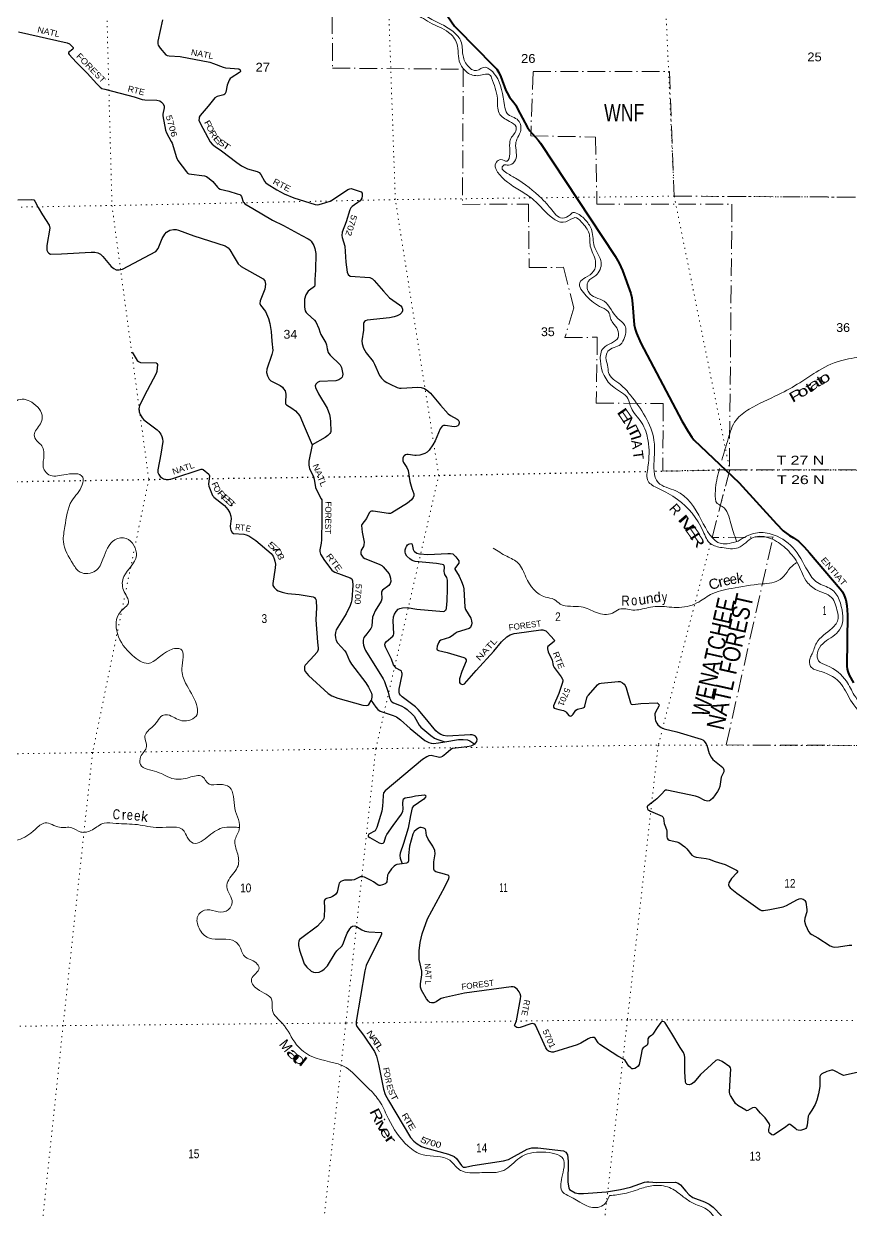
# Model space of a CAD drawing. Header units: feet. Extents: x -3 to 248627, y 0 to 184934.
# Drawn here: x 136313 to 152737, y 92388 to 115955 of the extents above; entities that cross this region are included whole.
import ezdxf
from ezdxf.enums import TextEntityAlignment as Align

# ---------------------------------------------------------------- set-up
doc = ezdxf.new("R2010")
doc.units = ezdxf.units.FT
doc.header["$LTSCALE"] = 70
doc.linetypes.add('DOT_DASHED', pattern=[7.7, 5, -1.2, 0.3, -1.2])
doc.linetypes.add('DOTTED', pattern=[1.5, 0.3, -1.2])
for name, color, linetype, lineweight in [('26', 7, 'Continuous', 40), ('27', 7, 'Continuous', 35), ('29', 7, 'Continuous', 25), ('30', 7, 'Continuous', 35), ('39', 7, 'Continuous', 13), ('44', 7, 'DOT_DASHED', 13), ('6', 7, 'DOTTED', 25), ('7', 7, 'DOTTED', 13)]:
    doc.layers.add(name, color=color, linetype=linetype, lineweight=lineweight)
doc.layers.add('41', color=7, linetype='Continuous')

msp = doc.modelspace()

# ---------------------------------------------------------------- linework, layer by layer
at = {"layer": '26'}
for points in [[(144664.39, 116202.95), (144875.84, 115909.51), (144937.09, 115836.99), (145634.3, 115128.48)], [(145634.3, 115128.48), (145711.29, 115050.24), (145755.42, 114981.99), (145793.96, 114896.13), (145895.22, 114629.86), (145916.91, 114581.62), (145962.58, 114497.22), (146054.3, 114386.27), (146088.05, 114333.21), (146124.89, 114263.58), (146325.48, 113893.05), (146370.57, 113825.43), (146532.18, 113642.2), (146580.98, 113579.51), (148066.24, 111334.83), (148141.68, 111197.82), (148209.11, 111050.49), (148374.48, 110595.06), (148397.18, 110508.04), (148411.58, 110387.87), (148443.56, 109968.85), (148459.85, 109883.38), (148488.15, 109802.09), (148577.43, 109607.75), (149390.18, 108060.44), (149515.91, 107850.48), (149590.31, 107734.44), (149630.97, 107684.74), (150526.75, 106830.36), (151272.99, 106014.18), (151405.78, 105876.93), (151529.46, 105784.48), (151607.09, 105734.6), (151707.82, 105666.3), (151773.98, 105605.9), (151823.52, 105555.35), (151923.32, 105436.62), (152533.23, 104723.35), (152581.59, 104659.35), (152617.74, 104587), (152651.49, 104500.17), (152666.71, 104390.49), (152679.31, 104207.14), (152670.78, 103183.31), (152676.16, 103126.13), (152685.25, 103077.19), (152716.11, 103003.68), (152802.79, 102851.65)]]:
    msp.add_lwpolyline(points, dxfattribs=at)
at = {"layer": '29'}
for points in [[(139068.02, 116032.23), (138979.68, 115604.92), (138980.9, 115554.89), (138987.17, 115527.72), (139021.01, 115470.53), (139137.52, 115337.56), (139160.49, 115320.85), (139204.9, 115313.37), (139421.56, 115301.35), (140010.06, 115190.29), (140085.6, 115167.26), (140277.67, 115088.24), (140323.67, 115075.31), (140415.72, 115068.13)], [(136210.95, 115793.75), (137177.36, 115577.67), (137219.44, 115557.49), (137236.14, 115542.86), (137294.55, 115480.21), (137296.7, 115469.72), (137286.26, 115448.83), (137205.23, 115380.79), (137200.64, 115365.24), (137213.17, 115340.16), (137357.34, 115191.14), (137571.89, 114969.89), (137762.28, 114760.49), (137831.3, 114693.42), (137864.71, 114670.43), (137927.69, 114651.42), (138508.5, 114504.08), (138664.52, 114449.98), (138721.62, 114439.73), (138960.26, 114435.97), (139015.35, 114420.72), (139052.94, 114397.74), (139082.18, 114364.3), (139101.72, 114314.61), (139103.06, 114281.76), (139078, 114156.38), (139077.4, 114123.27), (139130.21, 113836.67), (139146.63, 113787.99), (139244.44, 113615.92), (139263.86, 113580.68), (139347.39, 113292.31), (139372.19, 113238.95), (139545.78, 113009.17), (139568.75, 112984.09), (139595.19, 112971.52), (139902.87, 112931.85), (139942.57, 112916.5), (139998.93, 112877.52), (140069.78, 112819.14), (140166, 112704.08), (140184.79, 112686.31), (140213.52, 112667.63), (140386.31, 112629.04), (140554.41, 112575.56), (140604.53, 112558.85), (140617.62, 112548.77), (140642.12, 112519.14), (140675.53, 112414.66), (140683.89, 112397.94), (140707.41, 112376.63), (140862.65, 112283.56), (141255.76, 112051.95), (141477.3, 111943.42), (141840.87, 111748.23)], [(140415.72, 115068.13), (140584.75, 115054.96), (140611.85, 115037.7), (140617.27, 115006.99), (140601.41, 114987.55), (140433.93, 114882.53), (140415.55, 114863.22), (140396.75, 114829.78), (140355.08, 114734.93), (140325.75, 114595.74), (140315.31, 114568.58), (140306.96, 114556.04), (140288.65, 114543.19), (140156.6, 114505.89), (140110.78, 114479.13), (140081.42, 114447.38), (139979.96, 114312.93), (139818.3, 114128.71), (139801.6, 114097.36), (139795.69, 114071.79), (139795.33, 114040.94), (139801.6, 114015.87), (139873.62, 113881.43), (140018.46, 113609.22), (140060.55, 113559.28), (140114.84, 113511.22), (140244.68, 113428.32), (140545.57, 113193.82), (140639, 113132.99), (140759.21, 113073.15), (140950.16, 113019.1), (140988.49, 112996.88), (141025.33, 112956.41), (141094.25, 112822.68), (141115.13, 112795.51), (141146.96, 112769.07), (141342.52, 112652.25), (141486.84, 112576.1), (141676.78, 112496.52), (142103.1, 112359.77), (142159.27, 112355.64), (142230.27, 112374.45), (142401.51, 112430.87), (142469.07, 112465.85), (142752.02, 112659.66), (142789.93, 112675.36), (142821.25, 112677.45), (143021.14, 112611.93), (143038.44, 112586.55), (143038.44, 112534.31), (143028, 112486.25), (143011.29, 112454.9), (142996.69, 112434.68), (142840.05, 112321.16), (142814.99, 112296.09), (142791.79, 112255.7), (142717.81, 112013.6), (142641.66, 111813.38), (142634.05, 111743.24), (142637.49, 111706.81), (142692.12, 111532.57), (142711.04, 111216.92), (142738.91, 111018.03), (142762.79, 110967.07), (142801.8, 110938.17), (143188.79, 110912.74), (143243.43, 110882.03), (143276.5, 110850.05), (143460.21, 110636.67), (143577.67, 110509.05)], [(136194.09, 112451.23), (136473.91, 112462.97), (136511.51, 112451.23), (136532.39, 112430.33), (136599.7, 112301.23), (136683.25, 112153.16), (136816.39, 111951.8), (136830.01, 111891.04), (136768.99, 111546.47), (136774.63, 111450.29), (136791.33, 111416.86), (136812.22, 111395.96), (136846.75, 111374.21), (137061.22, 111382.29), (137654.42, 111416.11), (137726.88, 111416.86), (137785.35, 111400.14), (137839.65, 111370.88), (137881.78, 111329.77), (138052.02, 111130.23), (138102.77, 111090.87), (138152.89, 111065.8), (138211.36, 111065.8), (138273.06, 111078.02), (138935.53, 111430.34), (138984.02, 111487.9), (139061.55, 111683), (139113.49, 111774.18), (139151.08, 111811.8), (139216.41, 111851.45), (139288.91, 111866.13), (139339.03, 111864.03), (139390.86, 111851.1), (139692.66, 111737.3), (140316.34, 111538.05), (140372.53, 111500.38), (140408.23, 111458.64), (140492.51, 111316.45), (140575.29, 111182.81), (140634.56, 111130.73), (141071.92, 110883.44), (141105.71, 110844.29), (141118.24, 110777.42), (141101.86, 110678.54), (141013.83, 110445.16), (141005.48, 110395.01), (141016.54, 110359.89), (141117.96, 110232.11), (141176.72, 110098.28), (141205.95, 109997.98), (141229.85, 109834.87), (141245.31, 109642.56)], [(141840.87, 111748.23), (141966.93, 111680.55), (141999.5, 111658.21), (142026.65, 111631.05), (142076.77, 111549.55), (142099.74, 111484.77), (142113.97, 111388.25), (142110.99, 111054.29), (142096.64, 110869.08), (142097.65, 110758.62), (142087.85, 110734.22), (141989.06, 110659.36), (141964.42, 110636.48), (141920.14, 110565.32), (141893.69, 110476.89), (141888.82, 110404.42), (141895.11, 110322), (141907.61, 110247.7), (141926.19, 110211.66), (141949.38, 110185.01), (142093.47, 110063.81), (142120.37, 110026.43), (142175.69, 109896.2), (142193.71, 109828.73), (142216.87, 109777.91), (142316.63, 109611.89), (142331.53, 109571.7), (142343.76, 109495.48), (142364.95, 109421.25), (142373.3, 109398.26), (142399.08, 109365.25), (142601.35, 109172.05), (142615.54, 109150.64), (142628.07, 109121.38), (142653.13, 108987.65), (142649.46, 108953.24), (142640.6, 108931.23), (142613.46, 108901.97), (142575.87, 108874.81), (142513.97, 108859.41), (142189.31, 108842.23), (142147.77, 108824.65), (142114.36, 108787.04), (142106, 108757.79), (142108.15, 108726.79), (142169.49, 108596.62), (142344.54, 108310.63), (142387.92, 108185.23), (142404.63, 108112.09), (142409.09, 108047.72), (142412.98, 107848.8), (142406.72, 107827.9), (142393.23, 107808.18), (142352.42, 107767.3), (142299.69, 107730.85), (142046.37, 107585.6)], [(143577.67, 110509.05), (143779.77, 110368.39), (143807.73, 110346.29), (143823.63, 110317.2), (143836.16, 110283.76), (143836.16, 110249.28), (143824.96, 110215.69), (143786.04, 110176.14), (143731.75, 110150.02), (143673.27, 110130.17), (143579.31, 110108.74), (143136.58, 110059.12), (143101.08, 110050.76), (143082.72, 110035.61), (143069.76, 110018.38), (143061.41, 109994.34), (143062.24, 109862.41), (143032.17, 109652.69), (143036.61, 109594.62), (143063.49, 109504.33), (143114.47, 109412.31), (143254.4, 109238.63), (143284.85, 109185.66), (143385.26, 108960.26), (143420.59, 108907.73), (143474.89, 108857.58), (143527.09, 108822.06), (143591.36, 108787.21), (143731.74, 108723.84), (143777.69, 108711.31), (143814.64, 108708.88), (144143.28, 108730.12), (144212.05, 108723.84), (144276.78, 108700.86), (144341.52, 108658.02), (144392.99, 108611.8), (144593.69, 108370.31), (144749.63, 108200.81), (144794.67, 108165.91), (144928.32, 108094.86), (144943.22, 108079.94), (144963.82, 108040.53), (144965.91, 108013.37), (144961.73, 107994.56), (144951.29, 107975.75), (144938.76, 107961.13), (144908.34, 107946.84), (144867.76, 107940.23), (144687.56, 107970.89), (144652.67, 107967.39), (144627.61, 107952.77), (144589.92, 107903.57), (144485.87, 107661.18), (144441.75, 107581.86), (144366.57, 107477.38), (144326.89, 107439.76), (144281.6, 107413.81), (144184.89, 107379.16), (144111.57, 107369.95), (144082.57, 107370.81), (143951, 107391.7), (143923.86, 107389.61), (143900.89, 107386.04), (143873.74, 107366.63), (143861.21, 107354.09), (143848.68, 107320.65), (143844.5, 107264.23), (143856.15, 107234.74), (143928.03, 107130.5), (143949.82, 107076.72), (143985.92, 106855.78), (144024.21, 106714.69)], [(141245.31, 109642.56), (141260.25, 109456.76), (141246.04, 109378.39), (141144.45, 109085.73), (141139.13, 109022.12), (141155.84, 108955.25), (141189.25, 108888.38), (141222.74, 108855.14), (141410.04, 108764.39), (141452.37, 108729.57), (141477.43, 108700.31), (141506.67, 108654.34), (141521.91, 108590.44), (141511.4, 108423.38), (141515.02, 108397.32), (141535.91, 108376.42), (141638.72, 108313.95), (141715.5, 108259.4), (141796.53, 108158.55), (141888.59, 107958.26), (142046.37, 107585.6)], [(138464.58, 109424.27), (138569.51, 109260.87), (138594.57, 109239.97), (138634.86, 109220.71), (138941.22, 109210.72), (138960.02, 109201.31), (138970.46, 109181.46), (138955.84, 109042.5), (138943.61, 109004.38), (138709.12, 108553.55), (138615.46, 108362.32), (138607.1, 108335.16), (138601.14, 108301.07), (138607.1, 108241.12), (138625.9, 108186.79), (138667.66, 108117.83), (138699.38, 108082.73), (138965.86, 107884.11), (138999.7, 107846.18), (139039.38, 107793.94), (139058.17, 107752.15), (139069.74, 107706.07), (139074.87, 107650.8), (139036.46, 107397.97), (138979.11, 107089.64), (138980.9, 107031.22), (138995.52, 106993.61), (139022.67, 106955.99), (139050.7, 106935.43), (139091.58, 106907.93), (139141.7, 106895.39), (139191.82, 106895.39), (139275.49, 106911.42), (139839.18, 107098.09), (139857.97, 107099.14), (139877.35, 107094.19), (139989.54, 106998.83), (140004.79, 106970.68), (139985.36, 106804.5), (139992.69, 106759.34), (140066.8, 106578.82), (140082.71, 106555.12), (140092.89, 106545.05), (140302.94, 106378.08), (140371.69, 106300.89), (140409.28, 106229.85), (140429.2, 106164.04), (140436.43, 106112.83), (140416.99, 105964.77), (140419.72, 105913.27), (140430.16, 105886.1), (140455.22, 105840.13), (140484.47, 105820.58), (140689.11, 105806.44), (140732.96, 105796.25), (140785.17, 105775.35), (140922.82, 105683.94), (141232.06, 105423.25), (141270.54, 105371.43), (141290.53, 105318.77), (141305.15, 105272.79), (141315.59, 105210.1), (141310.78, 105136.46), (141259.44, 104830.2), (141265.47, 104784.86), (141290.52, 104747.24), (141315.58, 104720.08), (141336.47, 104701.27), (141369.88, 104682.46), (141445.06, 104655.3), (141503.53, 104640.67), (141562.01, 104631.92), (141786.78, 104609.92), (142065.27, 104564.4), (142090.33, 104551.86), (142104.28, 104532.49), (142115.39, 104514.25), (142125.83, 104478.73), (142127.97, 104353.68), (142118.18, 104108.16), (142152.34, 103659.89), (142165.51, 103541.52), (142163.42, 103514.36), (142157.87, 103492.98), (142142.54, 103462.12), (142009.08, 103318.56), (141902.39, 103200.91), (141891.95, 103175.84), (141890.35, 103146.44), (141891.95, 103113.15), (141906.56, 103079.71), (141971.92, 102996.34), (142360.16, 102637.95), (142432.81, 102592.83), (142551.49, 102545.23), (143054, 102409.21), (143119.85, 102402.67), (143149.09, 102406.85), (143170.17, 102422.39), (143215.55, 102503.29)], [(142046.37, 107585.6), (141979.15, 107261.09), (141977.56, 107186.91), (141983.82, 107138.84), (141992.56, 107110.34), (142069.44, 106950.78), (142084.69, 106902.01), (142109.12, 106734.5), (142122.61, 106701.21), (142226.06, 106513), (142234.41, 106487.92), (142239.11, 106458.91), (142238.43, 106092.79), (142232.06, 105692.41), (142223.96, 105626.99), (142195.75, 105496.94), (142194.73, 105461.91), (142209.35, 105409.67), (142289.93, 105282.59), (142434.88, 105092.04), (142462.02, 105070.09), (142492.55, 105051.17), (142800.36, 104937.43), (142829.56, 104917.55), (142846.27, 104879.94), (142851.79, 104795.1), (142831.65, 104500.66), (142820.88, 104446.79), (142800.33, 104389.91), (142716.65, 104222.5), (142522.58, 103906.16), (142507.45, 103856.4), (142499.61, 103807.95), (142505.88, 103749.44), (142518.41, 103697.2), (142545.43, 103649.56), (142695.28, 103488.05), (142718.88, 103451.66), (142787.79, 103288.67), (142824.01, 103223.74), (143110.11, 102852.31), (143161.59, 102765.21), (143222.27, 102646.18), (143230.53, 102611.64), (143232.62, 102567.75), (143215.55, 102503.29)], [(144024.21, 106714.69), (144061.68, 106612.27), (144062.69, 106572.87), (144051.24, 106537.04), (144015.74, 106488.98), (143935.73, 106422.8), (143629.41, 106234.04), (143598.08, 106219.41), (143560.64, 106218.06), (143255.61, 106265.38), (143224.28, 106265.38), (143203.39, 106256.89), (143178.34, 106231.95), (143122.43, 106119.33), (143034.25, 106003.14), (143027.48, 105977.61), (143034.65, 105850.94), (143076.01, 105647.9), (143073.09, 105593.82), (143063.48, 105564.31), (143019.63, 105486.99), (143014.26, 105448.42), (143013.36, 105411.77), (143036.33, 105367.88), (143059.3, 105344.9), (143089.56, 105326.43), (143377.32, 105212.5), (143428.93, 105182.95), (143458.17, 105159.96), (143571.56, 105021.23), (143587.64, 104982.34), (143602.26, 104934.28), (143606.43, 104865.32), (143593.4, 104824.3), (143566.76, 104788.01), (143441.46, 104693.97), (143426.85, 104672.03), (143422.52, 104653.69), (143428.93, 104520.53), (143418.14, 104474.62), (143297.58, 104282.36), (143259.78, 104206.04), (143244.59, 104157.13), (143228.46, 103985.58), (143220.1, 103956.33), (143210.51, 103935.53), (143127.32, 103824.09), (143071.84, 103751.54), (143058.26, 103700.72), (143057.22, 103647.06), (143065.57, 103603.18), (143084.37, 103542.58), (143106.27, 103493.98), (143456.08, 102930.31), (143478.77, 102881.98), (143554.9, 102669.47), (143583.47, 102552.08), (143598.08, 102514.47), (143610.61, 102493.57), (143629.41, 102476.86), (143662.82, 102455.96), (143814.06, 102394.33), (143884.18, 102354.61), (143932.21, 102321.18), (144038.16, 102225.48), (144067.95, 102189.53), (144170.27, 102011.91), (144202.87, 101973.59), (144399.98, 101805.03), (144473.54, 101754.89), (144519.01, 101731.9), (144642.51, 101696.15), (144680.73, 101682.44)], [(144732.7, 104778.58), (144731.66, 104893.5), (144719.43, 104946.78), (144681.85, 105005.29), (144671.4, 105038.73), (144669.91, 105067.92), (144673.49, 105151.57), (144666.86, 105182.56), (144656.79, 105197.54), (144629.64, 105207.99), (144514.07, 105227.37), (144088.66, 105263.54), (144034.48, 105283.22), (143982.27, 105318.74), (143927.98, 105368.89), (143898.79, 105416.63), (143894.57, 105458.75), (143894.57, 105494.27), (143902.92, 105533.97), (143915.45, 105565.32), (143936.33, 105596.66), (143961.2, 105608.33), (144005.24, 105619.65), (144021.95, 105617.56), (144033.45, 105600.97), (144052.36, 105506.6), (144065.8, 105477.55), (144076.25, 105465.01), (144121.21, 105432.83), (144176.48, 105414.86), (144342.06, 105400.74), (144738.27, 105422.45)], [(144738.27, 105422.45), (144790.44, 105425.31), (144841.17, 105417.57), (144901.11, 105360.53), (144955.41, 105274.86), (144961.67, 105258.14), (144957.13, 105233.6), (144892.76, 105145.3), (144882.32, 105124.4), (144880.04, 105112.17), (144963.51, 104974.16), (145011.79, 104866.33), (145045.21, 104780.65), (145058.06, 104719.59), (145075.38, 104359.67), (145089.06, 104309.44), (145197.69, 104139.56), (145210.18, 104087.94), (145214.35, 104039.88), (145212.27, 104008.53), (145199.74, 103973.01), (145187.21, 103952.11), (145163.47, 103934.04), (144924.08, 103859.12), (144883.65, 103836.83), (144823.85, 103788.08), (144770.09, 103757.29), (144598.31, 103700.31), (144574.28, 103680.99), (144552.37, 103648.07), (144527.31, 103583.29), (144521.05, 103528.96), (144529.73, 103509.58), (144554.46, 103493.44), (144728.73, 103455.15), (145060.49, 103353.71), (145082.8, 103344.03), (145093.24, 103329.4), (145101.59, 103310.59), (145101.23, 103283.69), (145020.88, 103079.75), (144974.21, 102932.37), (144970.03, 102884.3), (144974.76, 102860.04), (144984.65, 102838.33), (145011.79, 102823.7), (145038.94, 102819.53), (145073.26, 102832.81), (145305.41, 103100.57), (145650.82, 103482.05), (145807.5, 103670.63), (145911.84, 103768.22), (145976.58, 103805.84), (146056.67, 103831.92), (146114.41, 103842.41), (146586.36, 103905.1), (146628.12, 103905.1), (146665.62, 103896.07), (146688.68, 103884.2), (146715.83, 103861.22), (146787.13, 103780.23)], [(143618.49, 103322.97), (143598.7, 103363.9), (143547.62, 103468.02), (143504.06, 103564.49), (143491.54, 103610.46), (143497.89, 103644.57), (143518.68, 103677.33), (143643.98, 103779.73), (143662.77, 103802.71), (143666.67, 103825.22), (143652.28, 104084.58), (143660.68, 104165.27), (143677.39, 104217.51), (143714.98, 104273.93), (143754.44, 104314.88), (143785.98, 104332.44), (143838.19, 104344.98), (143934.59, 104348.79), (144127.35, 104318.44), (144653.1, 104273.16), (144675.58, 104277.06), (144696.47, 104295.86), (144704.82, 104306.31), (144714.64, 104340.13), (144727.4, 104481.07), (144733.21, 104722.52), (144732.7, 104778.58)], [(146787.13, 103780.23), (146851.82, 103706.74), (146862.01, 103690.91), (146855.74, 103676.28), (146728.72, 103572.8), (146717.92, 103552.99), (146717.92, 103525.83), (146733.65, 103472.26), (146811.4, 103302.02), (146834.86, 103195.66), (146850.83, 103155.54), (146994.84, 102973.86), (147020.72, 102928.19), (147022.81, 102911.47), (147024.89, 102884.31), (147012.13, 102837.23), (146943.76, 102639.44), (146841.13, 102394.29), (146839.04, 102367.12), (146852.17, 102348.89), (146948.66, 102321.65), (147035.34, 102302.34), (147075.33, 102282.62), (147093.81, 102268.91), (147141.84, 102204.13), (147170.39, 102193), (147187.78, 102197.86), (147208.66, 102208.31), (147227.46, 102229.21), (147283.64, 102306.74), (147317.25, 102329.51), (147431.58, 102354.42), (147452.99, 102371.3), (147463.43, 102390.11), (147503.95, 102554.26), (147517.73, 102586.53), (147534.43, 102609.52), (147714.03, 102814.31), (147749.97, 102840.25), (147787.12, 102848.79), (148125.42, 102882.22), (148162.69, 102876.37), (148213.13, 102852.97), (148242.36, 102827.89), (148263.25, 102800.73), (148286.14, 102750.82), (148367.01, 102457.89), (148384.37, 102430.86), (148413.47, 102420.11), (148573.68, 102441.75), (148898.39, 102454.91), (148918.96, 102444.44), (148929.41, 102429.81), (148937.76, 102413.09), (148935.08, 102388.88), (148864.67, 102273.09), (148856.28, 102235.24), (148858.41, 102134.12), (148864.67, 102097.56), (148890.06, 102048.48), (148914.79, 102015.01), (148950.29, 101985.76), (148979.53, 101964.86), (149037.43, 101939.25), (149288.59, 101881.29), (149771.14, 101735.02), (149806.49, 101719.32), (149829.46, 101700.52), (149872.23, 101643.45), (149883.75, 101616.93), (149934.19, 101444.89), (149969.37, 101374.53), (150007.43, 101328.91), (150201.17, 101166.61), (150215.79, 101145.71), (150223.87, 101121.77), (150226.23, 101099.74), (150222.05, 101080.93), (150173.06, 100976.45), (150161.49, 100930.48), (150142.65, 100793.1), (150121.81, 100736.14), (150098.84, 100691.22), (150006.96, 100557.48), (149962.7, 100517.8), (149938.05, 100505.24), (149904.63, 100503.15), (149871.22, 100507.33), (149846.43, 100514.68), (149718.78, 100578.38), (149663.21, 100597.42), (149092.29, 100717.34), (149063.06, 100719.43), (149046.64, 100708.21), (148991.06, 100647.33), (148895.74, 100545.84), (148860, 100518.8)], [(145276.7, 101631.8), (145316.69, 101685.91), (145325.04, 101723.52), (145311.56, 101766.91), (145287.45, 101793.52), (145262.39, 101807.11), (145226.89, 101816.51), (145184.77, 101818), (144727.84, 101793.52), (144652.62, 101806.06), (144598.32, 101826.96), (144548.2, 101858.3), (144500.27, 101901.99), (144254.98, 102195.36), (144151.43, 102325.33), (144094.93, 102376.9), (143832.47, 102573.55), (143800.6, 102607.44), (143781.81, 102636.69), (143773.45, 102668.04), (143770.95, 102723.83), (143831.92, 103011.78), (143834.01, 103038.94), (143828.04, 103060.32), (143817.31, 103082.83), (143802.69, 103097.45), (143714.98, 103147.61), (143690.66, 103173.67), (143662.77, 103212.39), (143618.49, 103322.97)], [(143215.55, 102503.29), (143309.9, 102369.24), (143351.67, 102325.35), (143397.94, 102291.79), (143651.36, 102205.7), (143721.29, 102174.9), (143800.51, 102120.62), (143988.56, 101947.4), (144283.04, 101708.91), (144324.8, 101683.83), (144362.06, 101667.33), (144406.25, 101650.4), (144458.45, 101648.31), (144556.64, 101657.11), (144680.73, 101682.44)], [(145276.7, 101631.8), (145197.69, 101596.03), (145124.8, 101578.04), (144832.24, 101545.88), (144796.4, 101530.65), (144702.98, 101441.25), (144631.76, 101387.06), (144598.35, 101372.44), (144571.28, 101371.6), (144406.54, 101406.24), (144364.46, 101401.69), (144322.7, 101382.88), (144234.84, 101326.14), (143493.66, 100707.93), (143462.91, 100662.99), (143451.9, 100615.99), (143448.4, 100495.88), (143443.54, 100400.75), (143428.1, 100302.57), (143330.78, 99974.47), (143311.98, 99936.85), (143293.32, 99911.03), (143169.98, 99842.82), (143153.78, 99821.18), (143159.54, 99798.94), (143190.29, 99775.26), (143373.68, 99674.42), (143426.83, 99662.07), (143453.98, 99666.25), (143475.85, 99683.44), (143506.19, 99795.81), (143526.55, 99840.83), (143653.25, 100019.06), (143821.52, 100242.99), (143847.2, 100298.52), (143850.75, 100343.29), (143847.74, 100459.46), (143850.75, 100523), (143860.95, 100550.11), (143890.43, 100566.89), (144014.98, 100589.8), (144099.05, 100604.68), (144274.67, 100625.4), (144287.37, 100622.57), (144299.73, 100606.59), (144295.55, 100579.42), (144266.07, 100539.89), (144049.14, 100393.45), (144031.05, 100366.66), (144000.32, 100217.5), (143954.5, 99965.61), (143861.07, 99656.94), (143792.27, 99466.69), (143787.01, 99422.88), (143792.27, 99368.48), (143832.68, 99252.33)], [(144680.73, 101682.44), (144951.04, 101723.24), (145047.35, 101727.72), (145130.88, 101721.45), (145176.77, 101700.54), (145276.7, 101631.8)], [(148860, 100518.8), (148716.4, 100410.16), (148701.79, 100391.35), (148698.79, 100374.98), (148705.96, 100349.56), (148716.4, 100334.93), (148733.11, 100320.31), (148769.66, 100299.22), (148999.1, 100204.85)], [(148999.1, 100204.85), (149015.03, 100187.61), (149027.56, 100162.53), (149040.08, 100055.96), (149050.89, 100022.28), (149086.03, 99936.85), (149094.08, 99904.01), (149090.21, 99791.63), (149096.47, 99767.59), (149111.57, 99745.25), (149136.15, 99727.89), (149288.49, 99692.63), (149330.36, 99676.7), (149451.48, 99591.02), (149490.28, 99551.73), (149591.39, 99430.12), (149634.01, 99402.22), (149674.93, 99385.19), (149871.22, 99362.2), (149933.27, 99346.74), (150050.96, 99304.11)], [(146102.77, 96135.83), (146187.02, 96571.15), (146187.52, 96622.68), (146177.08, 96672.83), (146158.28, 96708.35), (146117.09, 96763.6), (146064.31, 96800.3), (146035.07, 96808.66), (145996.38, 96808.71), (145071.16, 96685.22), (144652.64, 96593.43), (144610.87, 96579.85), (144573.04, 96559.77), (144506.46, 96509.84), (144461.39, 96490.31), (144414.57, 96488.94), (144383.25, 96500.44), (144356.1, 96523.43), (144314.26, 96573.4), (144216.19, 96740.75), (144199.87, 96803.64), (144197.4, 96872.4), (144226.63, 97050.02), (144223.02, 97123.72), (144172.81, 97352.56), (144168.16, 97526.45), (144187.78, 97690.66), (144230.81, 97864.97), (144337.9, 98158.79), (144682.95, 98799.78), (144761.23, 98964.13), (144769.58, 98997.56), (144761.14, 99019.79), (144674.64, 99051.15), (144503.82, 99093.78), (144473.04, 99114.58), (144460.51, 99148.01), (144461.91, 99292.53), (144488.51, 99453.72), (144481.4, 99519.97), (144443.01, 99606.17), (144349.51, 99744.08), (144318.51, 99816.7), (144301.75, 99924.67), (144289.28, 99950.44), (144260.04, 99967.15), (144207.04, 99976.07), (144182.78, 99974.47), (144155.63, 99962.98), (144109.68, 99933.72), (144072.1, 99896.11), (144041.79, 99847.76), (143977.83, 99605.75), (143959.45, 99422.52), (143956.45, 99311.85), (143944.72, 99283.85), (143921.74, 99269.21), (143832.68, 99252.33)], [(143832.68, 99252.33), (143725.45, 99241.01), (143700.39, 99228.47), (143673.24, 99209.66), (143623.04, 99153.77), (143558.39, 99069.66), (143541.94, 99032.3), (143529.15, 98897.26), (143517.31, 98875.16), (143497.83, 98857.56), (143443.53, 98834.58), (143395.5, 98822.04), (143376.71, 98823.09), (143357.3, 98831.39), (143266.03, 98899.35), (143218.08, 98926.62), (143082.26, 98991.3), (143053.03, 98999.66), (143036.96, 98999.32), (142996.64, 98993.39), (142877.61, 98936.97), (142835.09, 98929), (142686.71, 98929.59), (142649.99, 98920.25), (142616.58, 98905.62), (142582.99, 98870.27), (142572.72, 98847.11), (142538.49, 98692.82), (142510.08, 98647.56), (142482.93, 98624.57), (142451.61, 98603.67), (142407.14, 98584.95), (142330.49, 98568.15), (142301.15, 98553.76), (142286.63, 98534.72), (142284.54, 98522.18), (142290.83, 98366.58), (142282.46, 98206.64), (142278.28, 98166.94), (142264.83, 98139.02), (142149.66, 98015.21), (141810.51, 97766.77), (141793.8, 97747.96), (141781.43, 97718), (141772.92, 97674.82), (141775.01, 97628.85), (141795.08, 97541.1), (141868.98, 97309.14), (141887.77, 97267.34), (141936.53, 97200.47), (142025.6, 97118.98), (142069.45, 97102.26), (142119.97, 97093.59), (142184.31, 97100.17), (142238.6, 97125.25), (142284.55, 97158.68), (142349.34, 97226.54), (142499.42, 97479.43), (142535.14, 97528.55), (142634.47, 97621.53), (142662.52, 97662.29), (142703.3, 97774.16)], [(150050.96, 99304.11), (150249.2, 99238.91), (150317.51, 99207.58), (150476.82, 99129.21), (150492.82, 99112.69), (150497.71, 99097.86), (150481, 99072.79), (150377.91, 98960.73), (150326.47, 98874.27), (150320.2, 98836.66), (150331.2, 98805.38), (150347.35, 98780.24), (150484.78, 98674.08), (150852.29, 98406.1)], [(150852.29, 98406.1), (150945, 98338.5), (150975.92, 98325.74), (151011.42, 98325.74), (151141.43, 98346.41), (151401.59, 98401.2), (151468.76, 98428.13), (151672.99, 98542.59), (151719.35, 98561.87), (151756.94, 98563.96), (151798.7, 98553.51), (151819.59, 98542.01), (151835.57, 98524.02), (151855.09, 98490.82), (151873.89, 98347.68), (151871.69, 98301.08), (151832.76, 98171.96), (151830.03, 98113.64), (151846.74, 98042.59), (151878.71, 97971.24), (151907.3, 97908.85), (151939.75, 97873.25), (151976.22, 97847.21), (152094.95, 97784.2), (152337.49, 97627.8), (152389.34, 97603.95), (152425.2, 97598.54), (152505.61, 97607.07), (152715.85, 97639.26), (152767.67, 97636.16)], [(142703.3, 97774.16), (142740.43, 97876.01), (142794.09, 97965.28), (142825.41, 98001.85), (142846.29, 98013.35), (142891.48, 98022.29), (142927.74, 98011.26), (143032.56, 97943.17), (143090.62, 97918.27), (143173.25, 97906.29), (143413.98, 97892.49), (143424.75, 97882.74), (143424.75, 97855.58), (143394.87, 97789.71), (143199.9, 97401.62), (143117.77, 97230.78), (143088.08, 97130.99), (142917.29, 96122.22), (142917.29, 96059.53), (142929.77, 96021.07), (143061.65, 95851.34), (143285.22, 95521.55), (143322.42, 95430.55), (143361.65, 95274.85), (143464.48, 94772.92), (143497.83, 94672.01), (143560.76, 94548.53), (144000.53, 93816.47), (144061.66, 93742.11), (144132.67, 93687.78), (144216.2, 93637.63), (144299.17, 93610.11), (144753.47, 93483.69), (144867.74, 93437.03), (144912.64, 93398.7), (145009.74, 93261.5), (145043.15, 93228.06), (145093.27, 93223.88), (145236.73, 93258.97), (145845.05, 93351.36), (145947.45, 93378.4), (146316.52, 93583.09), (146408.89, 93606.29), (146530.81, 93611.28), (147040.64, 93551.77), (147085.49, 93522.71), (147114.72, 93472.56), (147132.79, 93341.43), (147124.52, 92928.97), (147143.96, 92814.32), (147159.8, 92783.32), (147188.23, 92758.58), (147269.26, 92714.02), (147337.93, 92703.35), (147437.4, 92698.6), (147892.22, 92735.13), (148171.39, 92780.89), (148368.57, 92830.19), (148646.4, 92925.38), (148696.74, 92936.39), (148735.23, 92935.52), (148893.08, 92919.69), (149261.47, 92925.08), (149314.28, 92905.6), (149361.7, 92874.92), (149466.07, 92750.14), (149532.94, 92678.5), (149611.6, 92622.78), (149836.94, 92538.43), (149933.89, 92490.43), (150012.37, 92429.47), (150180.24, 92255.1)], [(150955.7, 94297.81), (150879.88, 94387.81), (150858.57, 94402.91), (150833.93, 94410.79), (150796.4, 94404.33), (150704.46, 94354.37), (150677.31, 94348.1), (150658.48, 94356.75), (150501.9, 94452.58), (150456.73, 94493.63), (150432.98, 94521.54), (150353.63, 94649.01), (150341.1, 94678.27), (150336.35, 94721.8), (150355.18, 95076.03), (150361.98, 95172.47), (150355.72, 95199.63), (150343.83, 95220.76), (150188.48, 95325.9), (150132.27, 95354.27), (150096.77, 95358.44), (150066.02, 95342.83), (149900.93, 95196.42), (149757.71, 95070.33), (149634.8, 94916.27), (149608.11, 94892.45), (149585.14, 94877.83), (149555.91, 94865.29), (149533.03, 94863), (149495.35, 94871.56), (149470.29, 94896.63), (149462.33, 94920.66), (149446.49, 95117.65), (149451.5, 95407.55), (149443.43, 95453.57), (149424.35, 95507.85), (149359.87, 95601.63), (149190.9, 95881.65), (149058.9, 96092.95), (149038.02, 96115.94), (149010.26, 96121.32), (148992.08, 96118.03), (148973.28, 96101.31), (148899.05, 96003.59), (148810.4, 95867.27), (148786.24, 95841.58), (148731.04, 95806.67), (148714.65, 95776.52), (148714.34, 95689.65), (148710.16, 95668.76), (148697.74, 95651.64), (148620.36, 95595.62), (148600.25, 95568.23), (148575.42, 95433.22), (148542.86, 95265.94), (148524.3, 95233.07), (148488.8, 95203.81), (148457.47, 95187.09), (148421.33, 95180.29), (148399, 95181.87), (148373.94, 95197.54), (148338.67, 95229.79), (148261.44, 95343.72), (148227.76, 95375.16), (148116.26, 95432.86), (147763.29, 95660.83), (147724.49, 95698.02), (147665.88, 95788.65), (147645.13, 95802.5), (147611.72, 95804.59), (147565.78, 95796.23), (147525.61, 95779.26), (147382.01, 95691.75), (147308.16, 95658.5), (146839.06, 95513.08), (146809.82, 95508.9), (146784.14, 95514.7), (146755.53, 95523.53), (146730.47, 95540.24), (146711.68, 95556.96), (146689.14, 95598.28), (146484.51, 96050.96), (146467.35, 96065.79), (146444.38, 96076.23), (146421.41, 96080.41), (146392.04, 96076.23), (146178.2, 95999.76), (146135.32, 95994.74), (146112.34, 95998.92), (146071.64, 96030.93), (146066.4, 96038.62), (146068.49, 96055.34), (146102.77, 96135.83)], [(152897.25, 95116.38), (152636.11, 95051.27), (152606.87, 95049.18), (152587.02, 95055.08), (152409.73, 95147.94), (152389.69, 95153.66), (152362.55, 95151.57), (152273.58, 95126.52), (152168.34, 95080.52), (152143.9, 95054.88), (152130.75, 95026.19), (152129.93, 94827.43), (152107.78, 94685.58), (152070.24, 94557.3), (152036.78, 94473.48), (151973.83, 94355.21), (151919.83, 94281.23), (151898.71, 94237.82), (151882.28, 94060.64), (151865.54, 94013.75), (151853.01, 93996), (151830.04, 93980.32), (151770.92, 93959), (151742.33, 93956.29), (151702.65, 93961.51), (151677.59, 93968.83), (151652.39, 93984.02), (151543.32, 94071.49), (151531.41, 94077.49), (151516.8, 94075.4), (151431.63, 94006.05), (151220.26, 93868.53), (151195.2, 93864.35), (151180.24, 93868.87), (151138.82, 93897.78), (151126.29, 93914.5), (151115.44, 93938.66), (151115.85, 93973.01), (151136.73, 94056.6), (151124.06, 94093.64), (151042.85, 94203.51), (150955.7, 94297.81)]]:
    msp.add_lwpolyline(points, dxfattribs=at)
at = {"layer": '39'}
for points in [[(123647.05, 121828.23), (123789.59, 121440.63), (123913.05, 121103.84), (124192.05, 120581.63), (124485.21, 120025.13), (124681.1, 119823.61), (124889.02, 119670.54), (124958.03, 119337.71), (125147.94, 119081.71), (125575.98, 118704.96), (125683.1, 118531.57), (125721.71, 118307.67), (125657.5, 118061.43), (125567.05, 117831.31), (125357.65, 117572.79), (125243.01, 117330.52), (125219.35, 116920.91), (125074.76, 116448.6), (124879.55, 116133.61), (124478.66, 115796.15), (124370, 115610.39), (124182.88, 115273.21), (124134.94, 114922.08), (124171.65, 114609.4), (124313.13, 114377.55), (124517.2, 114089.28), (124414.61, 113891.42), (124376.46, 113762.25), (124532.27, 113362.95), (124540.66, 113120.85), (124589.88, 112493.42), (124900.86, 112191.17), (125205.92, 111783.99), (125541.13, 111457.56), (126023.69, 111036.48), (126358.49, 111016.73), (126891, 110950.82), (127139.51, 110610.15), (127389.97, 110317.91), (127708.63, 110310.24), (127928.29, 110435.61), (128020.67, 110730.31), (128377.77, 110625.84), (128557.8, 110220.52), (128615.5, 109282.39), (128430.24, 109066.27), (128089.96, 108650.21), (128223.31, 108458.7), (128384.97, 108218.81), (128699.79, 108061.83), (129010.45, 107997.66), (129371.87, 107675.29), (129352.04, 107417.01), (129386.66, 107162.83), (129774.1, 106997.87), (129989.62, 107197.89), (130269.81, 107303.16), (130515.88, 107283.3), (130641.02, 107206.79), (131032.24, 107231.49), (131304.7, 107082.53), (131623.85, 106697.57), (131829.6, 106667.56), (132075.72, 106605.33), (132234.89, 106724.57), (132167.89, 107063.45), (132145.4, 107297.46), (132268.08, 107555.88), (132527.88, 107830.6), (132886.63, 108010.63), (132983.08, 108279.09), (133120.1, 108368.04), (133366.23, 108301.77), (133598.41, 108110.39), (133790.25, 107918.96), (134030.42, 107788.11), (134546.71, 107784.73), (134847.14, 107833.53), (135081.12, 107805.58), (135647.71, 107893.06), (136151.6, 108123.7), (136155.42, 108283.1), (136108.92, 108367.78), (136169.31, 108456.64), (136473.88, 108428.77), (136679.98, 108130.42), (136643.84, 108001.25), (136521.11, 107781.17), (136571.68, 107664.21), (136672.66, 107561.44), (136709.28, 107315.34)], [(143477.87, 120706.91), (143440.31, 120607.43), (143317.11, 120414.12), (143117.28, 120542.99), (143032.63, 120500.52), (142958.14, 120403.58), (142962.3, 120308.75), (143069.37, 120165.63), (143239.26, 119798.64), (143181.15, 119514.08), (143157.08, 119411.15), (143213.74, 119267.97), (143268.87, 118749.51), (143252.93, 118600.18), (143142.18, 118476.96), (142978.88, 118428.33), (142906.2, 118490.79), (142817.31, 118607.7), (142722.45, 118662.06), (142593.37, 118667.95), (142508.84, 118532.66), (142389.93, 118474), (142311.42, 118362.93), (142404.4, 118205.67), (142507.32, 118159.39), (142708.9, 118226.23), (142789.79, 118062.9), (142806.19, 117855.11), (142739.91, 117647.21), (142766.25, 117558.46), (143014.49, 117421.58), (143230.55, 117220.09), (143315.64, 116923.6), (143483.59, 116500.11), (143622.99, 116312.65), (143744.08, 116244.2), (143901.28, 116325.1), (144086.93, 116242.62), (144622.57, 115941), (144865.65, 115781.82), (144999.34, 115606.19), (145038, 115345.97), (145129.04, 115124.14), (145310.68, 115023.49), (145484.04, 115090.29), (145554.66, 115060.12), (145692.13, 114921.82), (145866.2, 114332.14), (145918.84, 114170.8), (146138.85, 114033.88), (146181.5, 113805.94), (146113.12, 113660.58), (146087.07, 113533.44), (146103.45, 113349.85), (146065.31, 113214.62), (145942.38, 113143.85), (145861.7, 113147.78), (145817.41, 113089.22), (145886.09, 113002.54), (146081.87, 112887.79), (146604.74, 112478.87), (146778.43, 112289.43), (147016.67, 112089.98), (147167.84, 112156.76), (147225.75, 112202.55), (147292.05, 112189.29), (147482.09, 112043.38), (147601.42, 111839.98), (147650.04, 111530.47), (147786.21, 111207.23), (147681.68, 110952.88), (147530.58, 110833.64), (147538.93, 110615.75), (147843.69, 110436.57), (148116.4, 110097.95), (148259.78, 109952.86), (148252.02, 109720.82), (148171.53, 109579.48), (147921.63, 109443.99), (147881.46, 109320.86), (147920.04, 109121.16), (147932.27, 109024.33), (148170.56, 108782.52), (148368.48, 108570.91), (148835.52, 107677.69), (148842.02, 107338.74), (148921.34, 106832.41), (149268.43, 106669.42), (149775.39, 106091), (150171.29, 105621.39), (150506.01, 105670.23)], [(154708.27, 99970.78), (154341.43, 100177.49), (154151.39, 100513.53), (154027.64, 100789.87), (153532.64, 101293.94), (153249.78, 101733.89), (153088.13, 102078.07), (152772.45, 102463.45), (152560.31, 102821.6), (152157.1, 103077.64), (151947.22, 103180.27), (151938.94, 103345.71), (151979.17, 103428.48), (152065.6, 103644.48), (152375.8, 103937.43), (152496.55, 104129.26), (152480.75, 104267.45), (152364.91, 104548.76), (152048.07, 104709.77), (151856.24, 104889.1), (151682.34, 105241.96), (151445.99, 105534.22), (151153.32, 105723.51), (150808.43, 105741.23), (150510.22, 105539.09), (150189.55, 105540.71), (149963.58, 105615.07), (149814.01, 105863.05), (149302.94, 106499.98), (148915.43, 106721.43), (148721.64, 106860.4), (148717.23, 107148.92), (148718.57, 107665.44), (148589.02, 108028.45), (148380.91, 108322.76), (148318.15, 108504.27), (148035.51, 108727.87), (147770.62, 109258.17), (147830.79, 109508.44), (148124.96, 109720.66), (148114.68, 109873.99), (148019.71, 110011.07), (147969.17, 110099.78), (147948.87, 110200.63), (147799.49, 110313.43), (147490.62, 110547.09), (147361.21, 110805.18), (147476.02, 110910.25), (147635.18, 111033.52), (147673.24, 111235.33), (147569.99, 111535.83), (147548.39, 111786.92), (147393.7, 112012.43), (147261.11, 112100.86), (147237.91, 112092.56), (147034.93, 112007.28), (146825.08, 112089.74), (146449.49, 112448.41), (146195.15, 112629.67), (145928.71, 112802.85), (145706.34, 113206.1), (145788.96, 113252.61), (145916.06, 113222.51), (145972.34, 113365.83), (145970.03, 113583.73), (146004.17, 113696.76), (146078.66, 113795.72), (146096.67, 113904.69), (145965.44, 114013.48), (145759.51, 114176.65), (145724.84, 114471.18), (145608.15, 114877.6), (145586.06, 114926.24), (145359.21, 114924.69), (145127.21, 114984.92), (144983.78, 115164.31), (144916.71, 115563.72), (144755.08, 115783.44), (144379.71, 115978.67), (144040.67, 116151.76), (143788.58, 116145.39), (143619.14, 116171.41), (143499.98, 116304.42), (143324.11, 116616.93), (143164.09, 117145.35), (143077.23, 117254.19), (142707.9, 117457.51), (142635.16, 117556.28), (142681.29, 117750.03), (142741.46, 118006.35), (142713.12, 118085)], [(150182.01, 107276.46), (150311.75, 107705.78), (150466.55, 108075.21), (150730.46, 108293.45), (151312.92, 108584.72), (151734.11, 108819.3), (152056.52, 109027.52), (152540.24, 109254.11), (152979.77, 109345.46), (153243.92, 109380.09), (153431.63, 109265.33), (153845.45, 108967.24), (154244.97, 108812.38), (154424.53, 108762.17), (154646.4, 108766.18)], [(136709.28, 107315.34), (136717.65, 107089.37), (136814.58, 106988.61), (137107.01, 106986.96), (137484.21, 106939.02), (137474.33, 106785.66), (137269.03, 106472.67), (137130.55, 105958), (137100.68, 105663.38), (137294.88, 105211.68), (137436.27, 105052.46), (137740.76, 105081.1), (137887.68, 105311.29), (138125.15, 105696.96), (138350.99, 105723.48), (138551.09, 105382.75), (138303.58, 104966.8), (138295.87, 104696.43), (138395.02, 104446.37), (138233.91, 104266.59), (138176, 103830.71), (138473.03, 103399.31), (138785.83, 103240.31), (139217.07, 103505.17), (139436.88, 103521.59), (139455.53, 103136.24), (139530.53, 102845.8), (139746.88, 102420.35), (139757.22, 102226.67), (139456.89, 102099.18), (139170.36, 102215.84), (139067.52, 102203.6), (138972.88, 102092.51), (138856.08, 101967.27), (138717.17, 101773.4), (138753.72, 101585.81), (138635, 101379.86), (138633.19, 101228.54), (138960.09, 101083.68), (139299.09, 100942.87), (139597.53, 100971.5), (139859.69, 100987.97), (139995, 100840.85), (140206.77, 100833.05), (140400.45, 100776.8), (140507.89, 100355.25), (140595.17, 99931.66), (140508.73, 99719.7), (140555.43, 99477.64), (140571.91, 99217.38), (140386.73, 98938.72), (140346.58, 98795.41), (140455.9, 98482.82), (140333.1, 98313.18), (139903.51, 98330.8), (139770.56, 98213.61), (139797.09, 97975.56), (139984.9, 97782.1), (140521.46, 97706.11), (140592.14, 97631.55), (140699.31, 97419.83), (140933.43, 97284.94), (140988.01, 97186.15), (140839.06, 96966.04), (140952.25, 96768.45), (141244.97, 96546.88), (141257.35, 96339.08), (141449.27, 96085.1), (141736.21, 95659.74), (142037.01, 95424.06), (142718.96, 95205), (143042.03, 94906.8), (143213.67, 94743.58), (143403.56, 94501.71), (143561.28, 94189.17), (143949.21, 93644.9), (144247.92, 93469.74), (144778.47, 93361.46), (144950.12, 93190.18), (145042.41, 93139.13), (145418.1, 93116.12), (145849.63, 93161.05), (146169.41, 93413.27), (146629.05, 93523.81), (147031.24, 93391.16), (147005.41, 93019.26), (147025.96, 92728.74), (147167.24, 92644.18), (147683.82, 92420.88), (147826.95, 92467.46), (147953.76, 92659.3)], [(150478.89, 105666.27), (150362.36, 106021.12), (150192.51, 106359.87), (150093.61, 106420.27), (150053.02, 106615.93), (150117, 107033.67), (150137.98, 107114.96)], [(150506.01, 105670.23), (150852.68, 105830.07), (151163.29, 105810.28), (151595.22, 105544.5), (151890.28, 105078.8), (152084.19, 104845), (152358.64, 104714.2), (152582.4, 104232.08), (152579.35, 104042.6), (152496.89, 103871), (152188.64, 103630.51), (152084.01, 103450.81), (152108.42, 103291.45), (152269.88, 103198.84), (152661.96, 102883.5), (152816.65, 102609.36), (153065.69, 102273.75), (153351.43, 101769.26), (153612.19, 101355.84), (154063, 100891.57), (154244.2, 100513.53), (154487.28, 100217.28), (154708.27, 100068.05)], [(145639.77, 105532.94), (145912.25, 105367.84), (146138.3, 105232.94), (146291.95, 104952.68), (146681.7, 104557.72), (146853.18, 104509.51), (146974.31, 104418.87), (147391.85, 104364.92), (147692.49, 104250.3), (148011.15, 104238.59), (148144.16, 104315.43), (148416.44, 104299.64), (148722.92, 104348.45), (148902.38, 104372.88), (149285.59, 104351.17), (149690.84, 104440.46), (149958.85, 104606.25), (150374.14, 104729.85), (150985.1, 104819.4), (151343.96, 104908.63), (151617.85, 105207.58), (151677.44, 105247.44)], [(123744.2, 103788.64), (123943.38, 104149.67), (123888.5, 104470.41), (124097.99, 104664.37), (124571.76, 104794.09), (125360.31, 104795.09), (125691.43, 104511.02), (126202.05, 104217.09), (126535.21, 103910.83), (126856.18, 103679.21), (127295.99, 103556.69), (128040.75, 103117.79), (128270.88, 102948.59), (128644.45, 102589.93), (129054.07, 102422.98), (129524, 102407.43), (129935.51, 102333.3), (130312.81, 102204.65), (130550.83, 102174.68), (131154, 102050.35), (131625.85, 102099.37), (131821.58, 102018.91), (132328.07, 101805.68), (132878.8, 101687.34), (133058.57, 101471.68), (133288.75, 101268.19), (133886.04, 101014.72), (133942.83, 100766.62), (134302.33, 100369.6), (134816.79, 100233.05), (135184.1, 100029.74), (135648.21, 99832.59), (136200.93, 99732.41), (136537.46, 99936.62), (136736.95, 100068.02), (137025.46, 99981.62), (137269.5, 99971.84), (137445.06, 99887.32), (137676.93, 99932), (137908.69, 100063.44), (138146.67, 100059.71), (138572.24, 100034.02), (138999.86, 99976.05), (139498.09, 99906.06), (139560.77, 99787.1), (139681.93, 99668.21), (139994.33, 99813.87), (140296.63, 99977.68), (140498.3, 99983.99), (140587.05, 99979.18)], [(147953.76, 92659.3), (148244.11, 92700.02), (148594.89, 92805.38), (148860.96, 92862.79), (149179.75, 92802.08), (149426.02, 92630.9), (149629.88, 92500.01), (149908.36, 92371.23), (150017.42, 92254.34)]]:
    msp.add_spline(points, degree=3, dxfattribs=at)
at = {"layer": '44'}
for points in [[(142438.48, 117723.98), (142447.01, 115072.09), (145046.8, 115050.81), (145031.65, 112364.3), (146342.44, 112366.93), (146355.86, 111106.66), (147038.37, 111112.39), (147242.8, 110308.62), (147067.78, 109715.22), (147710.01, 109722.39), (147689.88, 108413.24), (149020.94, 108406.07), (149011.35, 107062.79), (150341.93, 107089.89)], [(146438.76, 115008.21), (149143.05, 115002.55), (149237.72, 112527.35), (154623.45, 112497.43)], [(146436.86, 115000.12), (146386.06, 113724.82), (147677.05, 113702.96), (147703.58, 112368.26), (150385.64, 112368.32), (150333.88, 107089.78)]]:
    msp.add_lwpolyline(points, dxfattribs=at)
msp.add_lwpolyline([(150341.93, 107089.89), (153001.9, 107085.61), (153000.78, 105712.19), (153713.58, 105712.31), (153503.65, 104440.78), (154355.58, 104426.75), (154386.58, 101605.78), (150270.71, 101617.47), (151202.08, 105755.02), (149990.27, 105738.74)], close=True, dxfattribs=at)
at = {"layer": '6'}
for points in [[(123730.19, 106657.05), (127237.42, 106696.06), (133015.27, 106802.22), (138797.17, 106896.29), (144558.92, 106976.2), (148713.02, 107057.65)], [(148865.53, 107060.64), (150338.74, 107089.53), (154660.71, 107079.31)]]:
    msp.add_lwpolyline(points, dxfattribs=at)
at = {"layer": '7'}
for points in [[(137899.63, 138080.14), (137371.88, 134122.51), (137574.65, 128679.18), (137763.01, 123249.48), (137921.7, 117796.48), (138066.01, 112340.97), (138797.17, 106896.29), (137680.97, 101465.41), (137095.17, 96039.25), (136688.25, 92169.09)], [(148525.85, 129100.64), (148535.47, 128846.36), (148774.54, 123405.1), (148995.62, 117942.86), (149237.72, 112527.35), (150341.93, 107089.89), (149986.84, 105722.52)], [(142278.95, 92203.75), (142713.77, 96090.73), (143309.61, 101545.16), (144558.92, 106976.2), (143696.62, 112459.05), (143565.82, 116207.31)], [(146379.46, 112492.12), (143696.62, 112459.05), (138066.01, 112340.97), (132471.66, 112247.14), (126903.58, 112125.1), (123700.34, 112081.29)], [(154623.45, 112497.43), (149237.72, 112527.35), (146580.58, 112494.6)], [(149959.07, 105615.58), (148920.12, 101614.8), (148308.15, 96154.3), (147860.16, 92239.73)], [(123759.83, 101269.97), (126524.5, 101320.17), (132090.65, 101383.7), (137680.97, 101465.41), (143309.61, 101545.16), (148920.12, 101614.8), (154480.24, 101604), (154698.38, 101602.15)], [(154736.02, 96129.85), (153838.1, 96137.07), (148308.15, 96154.3), (142713.77, 96090.73), (137095.17, 96039.25), (131531.08, 95947.48), (126005.25, 95898.12), (123789.65, 95847.95)]]:
    msp.add_lwpolyline(points, dxfattribs=at)

# ---------------------------------------------------------------- texts
at = {"layer": '27', "width": 1.2}
msp.add_text('ENTIAT', height=120, rotation=310.533, dxfattribs=at).set_placement((152142.88, 105287.56))
at = {"layer": '30'}
for s, rotation, width, p in [('NATL', 347.397, 1.1, (136795.46, 115734.42)), ('FOREST', 314.119, 1.15, (137608.7, 115032.48)), ('NATL', 349.313, 1.1, (139849.49, 115291.83)), ('RTE', 345.765, 1.05, (138533.91, 114569.85)), ('5706', 285.44, 1.25, (139193.64, 113907.05)), ('F', 298.178, 1.4, (139923.78, 113939.39)), ('O', 298.017, 1.15, (139968.65, 113843.39)), ('R', 298.017, 1.2, (140027.45, 113732.4)), ('E', 310.125, 1.65, (140120.88, 113603.89)), ('S', 327.443, 1.4, (140216.29, 113535.62)), ('T', 327.443, 1.6, (140310.52, 113468.62)), ('RTE', 332.182, 1.15, (141414.29, 112693.53)), ('5702', 253.008, 1.2, (142764.48, 111962.9)), ('NATL', 18.323, 1.1, (139501.56, 107060.03)), ('NATL', 291.726, 1.15, (142137.71, 106957.6)), ('F', 292.32, 1.2, (140064.78, 106764.14)), ('R', 309.311, 1.5, (140203.39, 106557.31)), ('E', 316.519, 1.75, (140298.24, 106470.27)), ('S', 316.519, 1.75, (140375.67, 106401.81)), ('R', 356.047, 0.7, (140562.43, 105886.87)), ('T', 356.047, 0.9, (140657.55, 105878.86)), ('E', 346.918, 0.95, (140761.19, 105861.55)), ('5', 319.869, 1.9, (141208.42, 105534.42)), ('7', 315.869, 2.05, (141281.94, 105466.22)), ('0', 302.596, 1.7, (141325.72, 105410.86)), ('3', 293.639, 1.35, (141365.14, 105336.44)), ('RTE', 307.26, 1.25, (142434.09, 105208.71)), ('5700', 266.087, 1.15, (142898.65, 104622.11)), ('NATL', 47.841, 1.3, (145552.78, 103479.09)), ('RTE', 291.439, 1.1, (146886.72, 103280.91)), ('5701', 247.284, 1.05, (146995.78, 102595.59)), ('N', 277.375, 0.8, (144280.74, 97211.6)), ('A', 275.375, 0.85, (144292.72, 97095.34)), ('L', 268.655, 0.8, (144285.33, 96893.45)), ('T', 270.655, 0.85, (144290.52, 97008.98)), ('N', 304.134, 1.35, (143159.66, 95829.08)), ('5701', 294.325, 1.1, (146697.62, 95753.86)), ('A', 304.134, 1.5, (143227.01, 95728.67)), ('T', 304.134, 1.65, (143278.7, 95655.94)), ('L', 304.134, 1.65, (143342.08, 95562.43)), ('O', 281.578, 0.85, (143480.24, 95051.31)), ('R', 281.578, 0.85, (143501.5, 94933.22)), ('S', 288.288, 1.05, (143568.7, 94699.66)), ('T', 297.005, 1.45, (143622.82, 94584.7)), ('R', 300.994, 1.25, (143853.8, 94196.65)), ('T', 300.994, 1.55, (143913.68, 94096.97)), ('E', 300.994, 1.35, (143973.32, 93997.69)), ('5', 329.02, 1.55, (144234.69, 93708.18)), ('7', 341.65, 1.2, (144329.68, 93673)), ('0', 344.449, 1.25, (144432.84, 93643.6)), ('0', 344.449, 1.25, (144538.34, 93616.1))]:
    msp.add_text(s, height=120, rotation=rotation, dxfattribs=dict(at, width=width)).set_placement(p, align=Align.CENTER)
for s, rotation, p in [('O', 292.32, (140101.61, 106682.18)), ('T', 313.69, (140408.08, 106367.77)), ('FOREST', 269.089, (142303.37, 106134.24)), ('FOREST', 7.566, (146280.93, 103935.14)), ('FOREST', 7.602, (145341.35, 96791.35)), ('RTE', 259.047, (146229.71, 96405.12)), ('F', 281.578, (143459.56, 95145.73)), ('E', 285.578, (143531.18, 94802.17))]:
    msp.add_text(s, height=120, rotation=rotation, dxfattribs=at).set_placement(p, align=Align.CENTER)
at = {"layer": '41'}
for s, rotation, width, p in [('t', 33.111, 1.5, (152189.54, 108779.99)), ('o', 30.063, 1.45, (152271.32, 108831.69)), ('P', 28.742, 1.55, (151706.69, 108481.33)), ('o', 29.489, 1.45, (151836.23, 108559.84)), ('t', 32.599, 1.5, (151970.94, 108638.39)), ('a', 32.599, 1.65, (152060.28, 108704.49)), ('E', 304.719, 1.75, (148175.53, 108108.68)), ('N', 297.516, 1.3, (148257.07, 107960.89)), ('T', 295.927, 1.6, (148354.59, 107792.55)), ('I', 287.11, 1.35, (148382.02, 107697.35)), ('T', 277.593, 1.15, (148425.68, 107369.54)), ('I', 310.491, 2.15, (149337.78, 106048.23)), ('V', 308.087, 1.65, (149433.88, 105920.1)), ('E', 305.087, 1.75, (149519.78, 105794.61)), ('R', 304.619, 1.55, (149619.48, 105631.01)), ('C', 19.167, 1.1, (150061.43, 104726.6)), ('r', 15.552, 1.2, (150189.99, 104767.07)), ('e', 9.408, 0.95, (150427.16, 104818.54)), ('R', 359.314, 0.85, (148270.85, 104386.43)), ('o', 3.133, 0.8, (148448.71, 104393.49)), ('y', 2.446, 0.8, (149049.25, 104458.47)), ('C', 357.614, 0.75, (138150.71, 100139.61)), ('e', 356.684, 0.8, (138417.79, 100128.61)), ('e', 354.322, 0.85, (138561.52, 100113.89)), ('a', 313.482, 2.05, (141612.24, 95390.27)), ('d', 321.79, 1.95, (141733.85, 95296.85)), ('R', 297.152, 1.4, (143236.42, 94214.73)), ('i', 300.561, 1.3, (143308.97, 94073.39)), ('v', 300.536, 1.6, (143365.15, 93970.59)), ('e', 300.536, 1.5, (143430.75, 93859.36)), ('r', 305.942, 1.85, (143522.91, 93723.37))]:
    msp.add_text(s, height=200, rotation=rotation, dxfattribs=dict(at, width=width)).set_placement(p, align=Align.CENTER)
for s, rotation, p in [('A', 278.11, (148398.86, 107577.88)), ('R', 311.039, (149186.05, 106234.24)), ('e', 12.4, (150302.71, 104795.73)), ('k', 7.69, (150555.9, 104838.18)), ('d', 5.391, (148909.17, 104453.43)), ('u', 7.103, (148614.71, 104410.93)), ('n', 6.995, (148761.96, 104434.8)), ('r', 357.587, (138301.83, 100133.24)), ('k', 352.392, (138701.83, 100095.29)), ('M', 308.471, (141444.98, 95578.26))]:
    msp.add_text(s, height=200, rotation=rotation, dxfattribs=at).set_placement(p, align=Align.CENTER)
at = {"layer": '44', "width": 0.75}
msp.add_text('WNF', height=350, dxfattribs=at).set_placement((147844.71, 114011.91))
at = {"layer": '44'}
for s, width, p in [('NATL FOREST', 0.85, (150216.94, 101898.38)), ('WENATCHEE', 0.8, (149925.75, 102159.88))]:
    msp.add_text(s, height=350, rotation=77.314, dxfattribs=dict(at, width=width)).set_placement(p)
at = {"layer": '6', "width": 1.35}
for s, p in [('T 27 N', (151270.63, 107192.66)), ('T 26 N', (151279.18, 106804.16))]:
    msp.add_text(s, height=175, rotation=359.908, dxfattribs=at).set_placement(p)
at = {"layer": '7'}
for s, width, p in [('26', 1.1, (146195.36, 115176.42)), ('25', 1.1, (151882.98, 115207.48)), ('27', 1.1, (140919.41, 115002.75)), ('34', 1.05, (141474.52, 109693.58)), ('35', 1.05, (146590.83, 109744.71)), ('36', 1.05, (152458.09, 109827.65)), ('3', 0.85, (141038.27, 104042.14)), ('2', 0.85, (146872.38, 104079.12)), ('1', 0.4, (152192.78, 104203.86)), ('10', 0.85, (140612.85, 98688.79)), ('11', 0.65, (145761.84, 98693.4)), ('12', 0.85, (151426.27, 98779)), ('15', 0.85, (139581.57, 93403.52)), ('14', 0.85, (145301.17, 93521.67)), ('13', 0.85, (150735.91, 93355.01))]:
    msp.add_text(s, height=175, dxfattribs=dict(at, width=width)).set_placement(p)

doc.saveas('drawing.dxf')
